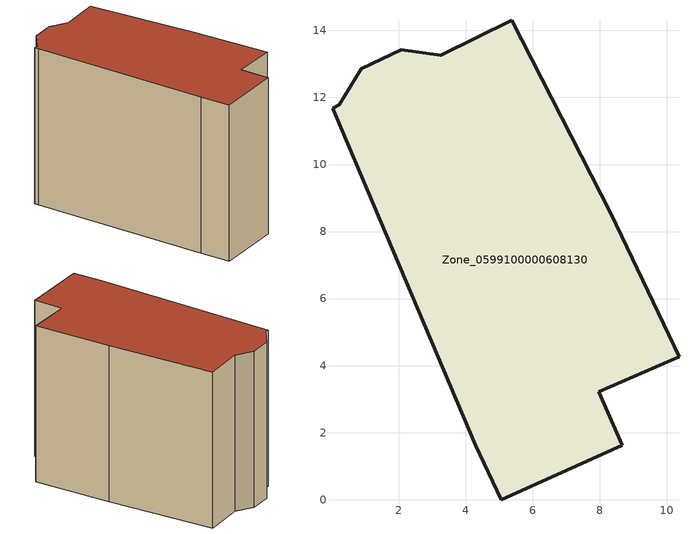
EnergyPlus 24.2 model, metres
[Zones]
Zone_0599100000608130
 floor ground (C_G): 0.24,11.78 0.89,12.86 2.08,13.43 3.26,13.27 5.38,14.3 8.34,8.51 10.37,4.27 7.98,3.22 8.68,1.62 5.07,0 4.31,1.61 0.12,11.49 0.03,11.68 z0
 wall outside (C_F): 3.26,13.27 2.08,13.43 0.89,12.86 0.24,11.78 0.03,11.68 0.12,11.49 4.31,1.61 5.07,0 8.68,1.62 7.98,3.22 10.37,4.27 8.34,8.51 5.38,14.3 3.26,13.27 z0:9.54
 roof outside (C_R): 0.12,11.49 4.31,1.61 5.07,0 8.68,1.62 7.98,3.22 10.37,4.27 8.34,8.51 5.38,14.3 3.26,13.27 2.08,13.43 0.89,12.86 0.24,11.78 0.03,11.68 z9.54
[BUILDING]
Pand.0599100000608130: North Axis=0; Terrain=City; Loads Convergence Tolerance Value=0.04; Temperature Convergence Tolerance Value=0.4; Solar Distribution=FullExterior; Maximum Number of Warmup Days=25; Minimum Number of Warmup Days=1
[Site:Location]
Rotterdam.The.Hague.AP_ZH_NLD Design_Conditions: Latitude=51.96; Longitude=4.45; Time Zone=1; Elevation=-4.5
[SITE:GROUNDTEMPERATURE:BUILDINGSURFACE]
18, 18, 18, 18, 18, 18, 18, 18, 18, 18, 18, 18
[MATERIAL] Thermal Absorptance=0.9; Solar Absorptance=0.7; Visible Absorptance=0.7
Name | Roughness | Thickness | Conductivity | Density | Specific Heat
G.TI.1946 | MediumSmooth | 0.15 | 1 | 540 | 1210
F.TI.1946 | Rough | 0.3 | 0.857143 | 1920 | 840
R.TI.1946 | MediumRough | 0.2 | 0.1 | 1500 | 1000
[CONSTRUCTION]
C_G: G.TI.1946
C_F: F.TI.1946
C_R: R.TI.1946
[ZONE]
Zone_0599100000608130: Type=1; Multiplier=1; Ceiling Height=Autocalculate; Volume=Autocalculate; Floor Area=autocalculate; Part of Total Floor Area=Yes
[ZONEINFILTRATION:DESIGNFLOWRATE]
Infil_Zone_0599100000608130: Zone or ZoneList or Space or SpaceList=Zone_0599100000608130; Schedule=AlwaysOn; Design Flow Rate Calculation Method=Flow/Area; Flow Rate per Floor Area=0.003; Constant Term Coefficient=1; Temperature Term Coefficient=0; Velocity Term Coefficient=0; Velocity Squared Term Coefficient=0
[HVACTEMPLATE:ZONE:IDEALLOADSAIRSYSTEM]
Zone_0599100000608130: Maximum Heating Supply Air Temperature=50; Minimum Cooling Supply Air Temperature=13; Maximum Heating Supply Air Humidity Ratio=0.0156; Minimum Cooling Supply Air Humidity Ratio=0.0077; Heating Limit=NoLimit; Cooling Limit=NoLimit; Dehumidification Control Type=ConstantSensibleHeatRatio; Cooling Sensible Heat Ratio=0.7; Dehumidification Setpoint=60; Humidification Control Type=None; Humidification Setpoint=30; Outdoor Air Method=None; Outdoor Air Flow Rate per Person=0.00944; Outdoor Air Flow Rate per Zone Floor Area=0; Outdoor Air Flow Rate per Zone=0; Demand Controlled Ventilation Type=None; Outdoor Air Economizer Type=NoEconomizer; Heat Recovery Type=None; Sensible Heat Recovery Effectiveness=0.7; Latent Heat Recovery Effectiveness=0.65
[ZONECONTROL:THERMOSTAT]
ThermostatControl_Zone_0599100000608130: Zone or ZoneList=Zone_0599100000608130; Control Type Schedule=DualSetpointControlType; Control 1=Thermostat_Zone_0599100000608130; Temperature Difference Between Cutout And Setpoint=0
[THERMOSTATSETPOINT:DUALSETPOINT]
Thermostat_Zone_0599100000608130: Heating Setpoint Temperature Schedule=HeatingSetpoint_Zone_0599100000608130; Cooling Setpoint Temperature Schedule=CoolingSetpoint_Zone_0599100000608130
[SCHEDULE:COMPACT]
HeatingSetpoint_Zone_0599100000608130: Through: 12/31, For: AllDays, Until: 24:00, 21
CoolingSetpoint_Zone_0599100000608130: Through: 12/31, For: AllDays, Until: 24:00, 24
DualSetpointControlType: Through: 12/31, For: AllDays, Until: 24:00, 4
AlwaysOn: Through: 12/31, For: AllDays, Until: 24:00, 1
